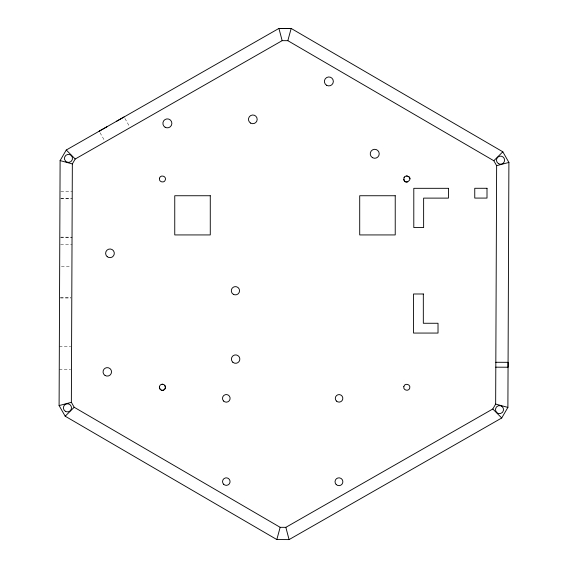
<?xml version="1.0" encoding="UTF-8"?>
<svg xmlns="http://www.w3.org/2000/svg" width="568" height="568" viewBox="0 0 568 568"><rect width="100%" height="100%" fill="white"/><g stroke="black" fill="none" stroke-linecap="round" stroke-linejoin="round"><path stroke-width="0.43" stroke-dasharray="2.84 2.13" d="M61.422 266.704L71.043 266.704M60.421 297.866L70.922 297.866M60.421 297.916L70.915 297.916M60.84 191.444L72.228 191.487M60.812 198.544L72.2 198.594M60.826 198.694L71.327 198.736M60.669 237.154L72.044 237.197M60.677 237.296L72.037 237.346M60.648 244.403L72.008 244.453M59.342 346.345L70.716 346.395M59.249 369.235L70.624 369.278M124.939 118.478L129.284 126.075M100.039 132.72L104.384 140.31"/><path stroke-width="0.85" d="M163.605 390.102C159.516 391.906 157.592 384.728 162.036 384.238M59.1 405.566L60.109 160.595L66.271 150.016L278.923 28.428L291.171 28.45L502.815 151.805L508.9 162.434L507.891 407.405L501.729 417.984L289.076 539.6L276.829 539.55L65.185 416.195L59.1 405.566L71.362 402.329L72.342 163.925L75.203 159.019L282.154 40.662L287.841 40.683L493.812 160.737L496.638 165.671L495.658 404.075L492.797 408.981L285.846 527.338L280.159 527.317L74.188 407.263L71.362 402.329M406.546 175.945C416.138 178.04 402.591 187.404 404.033 177.685M162.831 390.308C166.268 390.01 166.268 384.529 162.831 384.245M287.841 40.683L291.171 28.45L278.923 28.428L282.154 40.662M276.829 539.55L280.159 527.317M165.252 388.441L164.294 389.698M404.033 177.685L404.466 177.01M65.185 416.195L74.188 407.263M493.812 160.737L502.815 151.805M404.466 177.017L405.772 176.115L407.348 175.988M100.003 130.725L99.173 131.201L106.891 126.792M116.355 121.374L124.072 116.965M496.638 165.671L508.9 162.434M407.824 181.874L406.248 182.001M162.036 384.245L162.831 384.238M495.829 362.277L508.076 362.327L508.062 367.226L495.807 367.176M60.109 160.595L72.342 163.925M495.658 404.075L507.891 407.405M161.262 390.095L162.036 390.308M404.821 181.327L405.488 181.753M492.797 408.981L501.729 417.984M66.271 150.016L75.203 159.019M408.775 176.669L409.315 177.259M164.855 385.409L165.465 387.674M159.608 388.441L160.006 389.137M404.281 180.731L403.749 179.239M285.846 527.338L289.076 539.6M409.677 177.969L409.84 178.75M159.395 386.872L159.395 387.674M159.473 178.203C158.316 181.966 164.514 183.627 165.387 179.786C166.552 176.023 160.346 174.362 159.473 178.203M403.841 386.481C402.676 390.244 408.882 391.906 409.755 388.065C410.92 384.302 404.714 382.64 403.841 386.481M487.003 188.285L474.756 188.285L474.756 198.083L487.003 198.083L487.003 188.285M448.429 188.32L413.795 188.32L413.795 227.569L423.629 227.569L423.629 198.118L448.429 198.118L448.429 188.32M210.274 195.74L174.752 195.74L174.752 234.932L210.274 234.932L210.274 195.74M395.229 195.74L359.707 195.74L359.707 234.932L395.229 234.932L395.229 195.74M423.323 293.99L413.525 293.99L413.525 333.061L438.02 333.061L438.02 323.263L423.323 323.263L423.323 293.99M501.679 406.198L500.72 405.751A4.04 4.04 0 0 0 497.355 413.028L498.313 413.469A4.04 4.04 0 0 0 501.679 406.198M71.199 155.398L70.333 154.794A4.04 4.04 0 0 0 65.76 161.376L66.626 161.979A4.04 4.04 0 0 0 71.199 155.398M105.094 375.491A4.246 4.246 0 0 0 111.534 371.948A4.246 4.246 0 0 0 105.243 368.142A4.246 4.246 0 0 0 105.094 375.491M165.125 127.253A4.494 4.494 0 0 0 171.877 123.377A4.494 4.494 0 0 0 165.146 119.472A4.494 4.494 0 0 0 165.125 127.253M223.629 401.065A3.806 3.806 0 0 0 229.99 399.318A3.806 3.806 0 0 0 225.297 394.682A3.806 3.806 0 0 0 223.629 401.065M336.206 484.54A3.912 3.912 0 0 0 342.738 482.722A3.912 3.912 0 0 0 337.896 477.972A3.912 3.912 0 0 0 336.206 484.54M223.643 484.255A3.763 3.763 0 0 0 229.941 482.566A3.763 3.763 0 0 0 225.333 477.958A3.763 3.763 0 0 0 223.643 484.255M232.823 362.242A4.21 4.21 0 0 0 239.746 359.963A4.21 4.21 0 0 0 234.314 355.099A4.21 4.21 0 0 0 232.823 362.242M372.459 157.655A4.487 4.487 0 0 0 379.218 153.821A4.487 4.487 0 0 0 372.516 149.881A4.487 4.487 0 0 0 372.459 157.655M336.476 401.086A3.77 3.77 0 0 0 342.731 399.233A3.77 3.77 0 0 0 338.003 394.739A3.77 3.77 0 0 0 336.476 401.086M326.593 85.271A4.466 4.466 0 0 0 333.345 81.494A4.466 4.466 0 0 0 326.699 77.525A4.466 4.466 0 0 0 326.593 85.271M107.21 256.686A4.345 4.345 0 0 0 114.253 254.031A4.345 4.345 0 0 0 108.431 249.26A4.345 4.345 0 0 0 107.21 256.686M233.349 294.309A4.125 4.125 0 0 0 239.554 290.759A4.125 4.125 0 0 0 233.37 287.159A4.125 4.125 0 0 0 233.349 294.309M250.637 123.093A4.345 4.345 0 0 0 257.183 119.372A4.345 4.345 0 0 0 250.687 115.56A4.345 4.345 0 0 0 250.637 123.093M65.434 411.339A4.04 4.04 0 0 0 71.497 407.838A4.04 4.04 0 0 0 65.434 404.338A4.04 4.04 0 0 0 65.434 411.339M498.519 163.662A4.04 4.04 0 0 0 504.583 160.162A4.04 4.04 0 0 0 498.519 156.661A4.04 4.04 0 0 0 498.519 163.662"/></g></svg>
